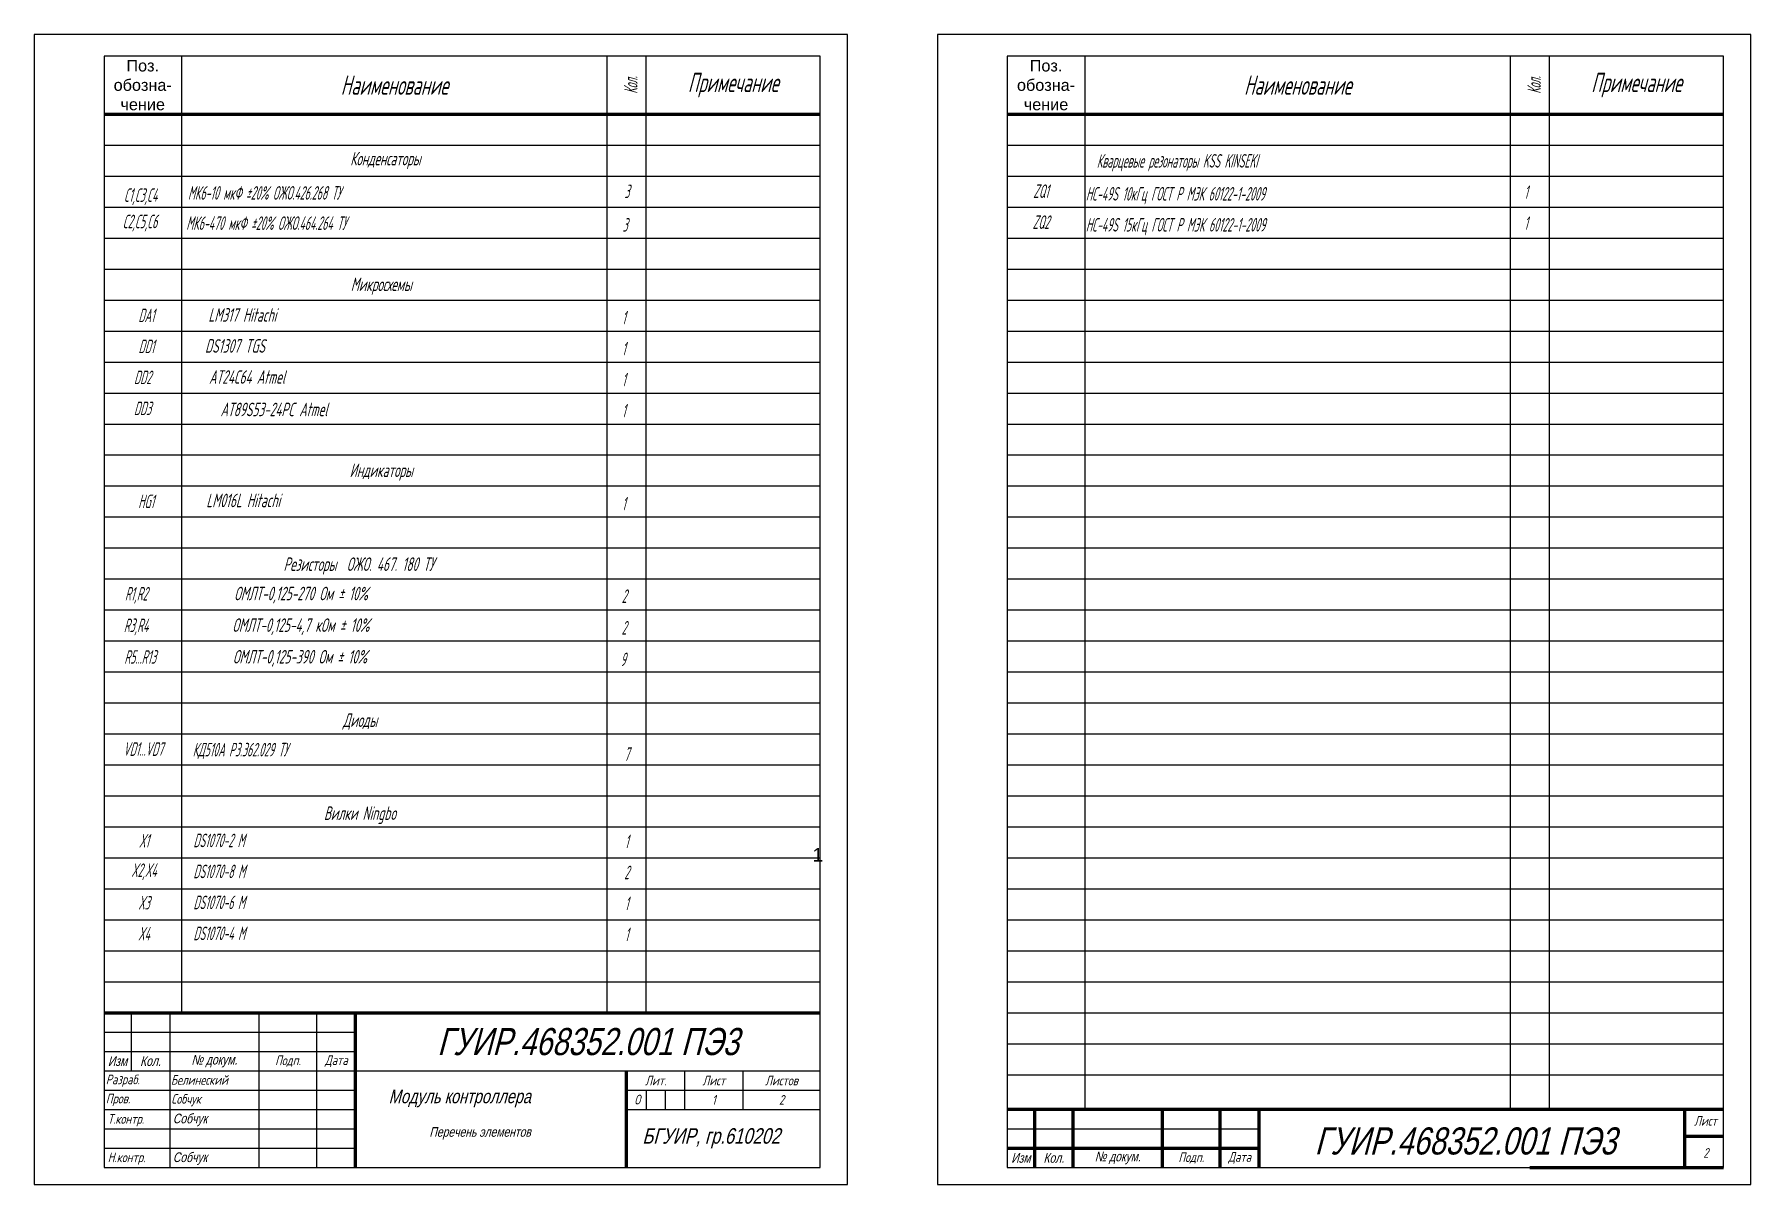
# Model space of a CAD drawing. Header units: millimetres. Extents: x 4478846 to 4492776, y 3796523 to 3799112.
# Drawn here: x 4481106.5 to 4481549.9, y 3797670.5 to 3797967.5 of the extents above; entities that cross this region are included whole.
import ezdxf
from ezdxf.enums import TextEntityAlignment as Align

# ---------------------------------------------------------------- set-up
doc = ezdxf.new("R2010")
doc.units = ezdxf.units.MM
doc.layers.get('0').update_dxf_attribs({"lineweight": 25})
doc.layers.add('Title', color=7, linetype='Continuous')
doc.layers.add('Текст', color=4, linetype='Continuous')
doc.styles.add('35', font='gostw.shx', dxfattribs={"width": 0.65, "oblique": 15, "height": 3.5})
doc.styles.add('5', font='gostw.shx', dxfattribs={"width": 0.75, "oblique": 15, "height": 5})
doc.styles.add('ESKD', font='standarteskd.shx', dxfattribs={"width": 0.8, "oblique": 15})
doc.styles.get("Standard").update_dxf_attribs({"font": 'arial.ttf'})
doc.styles.add('стиль1', font='romans.shx', dxfattribs={"width": 0.75, "oblique": 15, "height": 3.5})

msp = doc.modelspace()

# ---------------------------------------------------------------- linework, layer by layer
for p, q in [((4481106.53799, 3797967.51058), (4481106.53799, 3797670.51058)), ((4481316.53799, 3797670.51058), (4481316.53799, 3797967.51058)), ((4481339.86201, 3797967.51058), (4481339.86201, 3797670.51058)), ((4481549.86201, 3797670.51058), (4481549.86201, 3797967.51058)), ((4481144.53588, 3797961.90259), (4481144.53588, 3797714.90259)), ((4481254.53588, 3797714.90259), (4481254.53588, 3797961.90259)), ((4481264.53588, 3797714.90259), (4481264.53588, 3797961.90259)), ((4481377.85989, 3797961.90259), (4481377.85989, 3797689.90259)), ((4481487.85989, 3797689.90259), (4481487.85989, 3797961.90259)), ((4481497.85989, 3797689.90259), (4481497.85989, 3797961.90259)), ((4481124.53588, 3797938.90259), (4481309.53588, 3797938.90259)), ((4481357.85989, 3797938.90259), (4481542.85989, 3797938.90259)), ((4481124.53588, 3797930.90259), (4481309.53588, 3797930.90259)), ((4481357.85989, 3797930.90259), (4481542.85989, 3797930.90259)), ((4481124.53588, 3797922.90259), (4481309.53588, 3797922.90259)), ((4481357.85989, 3797922.90259), (4481542.85989, 3797922.90259)), ((4481124.53588, 3797914.90259), (4481309.53588, 3797914.90259)), ((4481357.85989, 3797914.90259), (4481542.85989, 3797914.90259)), ((4481124.53588, 3797906.90259), (4481309.53588, 3797906.90259)), ((4481357.85989, 3797906.90259), (4481542.85989, 3797906.90259)), ((4481124.53588, 3797898.90259), (4481309.53588, 3797898.90259)), ((4481357.85989, 3797898.90259), (4481542.85989, 3797898.90259)), ((4481124.53588, 3797890.90259), (4481309.53588, 3797890.90259)), ((4481357.85989, 3797890.90259), (4481542.85989, 3797890.90259)), ((4481124.53588, 3797882.90259), (4481309.53588, 3797882.90259)), ((4481357.85989, 3797882.90259), (4481542.85989, 3797882.90259)), ((4481124.53588, 3797874.90259), (4481309.53588, 3797874.90259)), ((4481357.85989, 3797874.90259), (4481542.85989, 3797874.90259)), ((4481124.53588, 3797866.90259), (4481309.53588, 3797866.90259)), ((4481357.85989, 3797866.90259), (4481542.85989, 3797866.90259)), ((4481124.53588, 3797858.90259), (4481309.53588, 3797858.90259)), ((4481357.85989, 3797858.90259), (4481542.85989, 3797858.90259)), ((4481124.53588, 3797850.90259), (4481309.53588, 3797850.90259)), ((4481357.85989, 3797850.90259), (4481542.85989, 3797850.90259)), ((4481124.53588, 3797842.90259), (4481309.53588, 3797842.90259)), ((4481357.85989, 3797842.90259), (4481542.85989, 3797842.90259)), ((4481124.53588, 3797834.90259), (4481309.53588, 3797834.90259)), ((4481357.85989, 3797834.90259), (4481542.85989, 3797834.90259)), ((4481124.53588, 3797826.90259), (4481309.53588, 3797826.90259)), ((4481357.85989, 3797826.90259), (4481542.85989, 3797826.90259)), ((4481124.53588, 3797818.90259), (4481309.53588, 3797818.90259)), ((4481357.85989, 3797818.90259), (4481542.85989, 3797818.90259)), ((4481124.53588, 3797810.90259), (4481309.53588, 3797810.90259)), ((4481124.53588, 3797810.90259), (4481309.53588, 3797810.90259)), ((4481357.85989, 3797810.90259), (4481542.85989, 3797810.90259)), ((4481357.85989, 3797810.90259), (4481542.85989, 3797810.90259)), ((4481124.53588, 3797802.90259), (4481309.53588, 3797802.90259)), ((4481357.85989, 3797802.90259), (4481542.85989, 3797802.90259)), ((4481124.53588, 3797794.90259), (4481309.53588, 3797794.90259)), ((4481357.85989, 3797794.90259), (4481542.85989, 3797794.90259)), ((4481124.53588, 3797786.90259), (4481309.53588, 3797786.90259)), ((4481357.85989, 3797786.90259), (4481542.85989, 3797786.90259)), ((4481124.53588, 3797778.90259), (4481309.53588, 3797778.90259)), ((4481357.85989, 3797778.90259), (4481542.85989, 3797778.90259)), ((4481124.53588, 3797770.90259), (4481309.53588, 3797770.90259)), ((4481357.85989, 3797770.90259), (4481542.85989, 3797770.90259)), ((4481124.53588, 3797762.90259), (4481309.53588, 3797762.90259)), ((4481357.85989, 3797762.90259), (4481542.85989, 3797762.90259)), ((4481124.53588, 3797754.90259), (4481309.53588, 3797754.90259)), ((4481357.85989, 3797754.90259), (4481542.85989, 3797754.90259)), ((4481124.53588, 3797746.90259), (4481309.53588, 3797746.90259)), ((4481357.85989, 3797746.90259), (4481542.85989, 3797746.90259)), ((4481124.53588, 3797738.90259), (4481309.53588, 3797738.90259)), ((4481357.85989, 3797738.90259), (4481542.85989, 3797738.90259)), ((4481124.53588, 3797730.90259), (4481309.53588, 3797730.90259)), ((4481357.85989, 3797730.90259), (4481542.85989, 3797730.90259)), ((4481124.53588, 3797722.90259), (4481309.53588, 3797722.90259)), ((4481357.85989, 3797722.90259), (4481542.85989, 3797722.90259)), ((4481357.85989, 3797714.90259), (4481542.85989, 3797714.90259)), ((4481357.85989, 3797706.90259), (4481542.85989, 3797706.90259)), ((4481357.85989, 3797698.90259), (4481542.85989, 3797698.90259)), ((4481124.53588, 3797674.90259), (4481124.53588, 3797674.90259)), ((4481357.85989, 3797674.90259), (4481357.85989, 3797674.90259))]:
    msp.add_line(p, q)
at = {"lineweight": 60}
for p, q in [((4481124.53588, 3797946.90259), (4481309.53588, 3797946.90259)), ((4481357.85989, 3797946.90259), (4481542.85989, 3797946.90259)), ((4481124.53588, 3797714.90259), (4481309.53588, 3797714.90259)), ((4481189.53588, 3797674.90259), (4481189.53588, 3797714.90259)), ((4481259.53588, 3797674.90259), (4481259.53588, 3797699.90259))]:
    msp.add_line(p, q, dxfattribs=at)
at = {"color": 7, "linetype": 'Continuous', "lineweight": 60}
for p, q in [((4481542.85989, 3797689.90259), (4481357.85989, 3797689.90259)), ((4481364.85989, 3797689.90259), (4481364.85989, 3797674.90259)), ((4481374.85989, 3797674.90259), (4481374.85989, 3797689.90259)), ((4481397.85989, 3797689.90259), (4481397.85989, 3797674.90259)), ((4481412.85989, 3797674.90259), (4481412.85989, 3797689.90259)), ((4481422.85989, 3797689.90259), (4481422.85989, 3797674.90259)), ((4481532.85989, 3797674.90259), (4481532.85989, 3797689.90259)), ((4481542.85989, 3797682.90259), (4481532.85989, 3797682.90259)), ((4481357.85989, 3797679.90259), (4481422.85989, 3797679.90259)), ((4481492.85989, 3797674.90259), (4481542.85989, 3797674.90259))]:
    msp.add_line(p, q, dxfattribs=at)
at = {"color": 7, "linetype": 'Continuous', "lineweight": -3}
msp.add_line((4481357.85989, 3797684.90259), (4481422.85989, 3797684.90259), dxfattribs=at)
at = {"color": 7, "linetype": 'Continuous'}
for p, q in [((4481357.85989, 3797679.90259), (4481422.85989, 3797679.90259)), ((4481357.85989, 3797674.90259), (4481542.85989, 3797674.90259))]:
    msp.add_line(p, q, dxfattribs=at)
for points in [[(4481124.53588, 3797674.90259), (4481309.53588, 3797674.90259), (4481309.53588, 3797961.90259), (4481124.53588, 3797961.90259)], [(4481357.85989, 3797674.90259), (4481542.85989, 3797674.90259), (4481542.85989, 3797961.90259), (4481357.85989, 3797961.90259)]]:
    msp.add_lwpolyline(points, close=True)
at = {"layer": 'Title'}
for p, q in [((4481124.53588, 3797709.90259), (4481189.53588, 3797709.90259)), ((4481124.53588, 3797684.90259), (4481189.53588, 3797684.90259)), ((4481124.53588, 3797679.90259), (4481189.53588, 3797679.90259))]:
    msp.add_line(p, q, dxfattribs=at)
at = {"layer": 'Текст', "color": 7, "true_color": 0xffffff}
for p, q in [((4481316.53799, 3797967.51058), (4481106.53799, 3797967.51058)), ((4481549.86201, 3797967.51058), (4481339.86201, 3797967.51058)), ((4481106.53799, 3797670.51058), (4481316.53799, 3797670.51058)), ((4481339.86201, 3797670.51058), (4481549.86201, 3797670.51058))]:
    msp.add_line(p, q, dxfattribs=at)
at = {"layer": 'Текст', "color": 7}
for p, q in [((4481131.53588, 3797714.90259), (4481131.53588, 3797699.90259)), ((4481141.53588, 3797714.90259), (4481141.53588, 3797674.90259)), ((4481164.53588, 3797714.90259), (4481164.53588, 3797674.90259)), ((4481179.53588, 3797674.90259), (4481179.53588, 3797714.90259)), ((4481124.53588, 3797704.90259), (4481189.53588, 3797704.90259)), ((4481124.53588, 3797699.90259), (4481309.53588, 3797699.90259)), ((4481274.53588, 3797689.90259), (4481274.53588, 3797699.90259)), ((4481289.53588, 3797699.90259), (4481289.53588, 3797689.90259)), ((4481124.53588, 3797694.90259), (4481189.53588, 3797694.90259)), ((4481259.53588, 3797694.90259), (4481309.53588, 3797694.90259)), ((4481264.53588, 3797694.90259), (4481264.53588, 3797689.90259)), ((4481269.53588, 3797689.90259), (4481269.53588, 3797694.90259)), ((4481124.53588, 3797689.90259), (4481189.53588, 3797689.90259)), ((4481259.53588, 3797689.90259), (4481309.53588, 3797689.90259))]:
    msp.add_line(p, q, dxfattribs=at)

# ---------------------------------------------------------------- texts
at = {"style": '35', "oblique": 15, "width": 0.75}
for s, p in [('Конденсаторы', (4481197.2148, 3797933.67485)), ('Микросхемы', (4481196.14287, 3797901.21103)), ('LM317 Hitachi', (4481160.24964, 3797893.30784)), ('DS1307 TGS', (4481158.35054, 3797885.30784)), ('АТ24С64 Atmel', (4481161.4817, 3797877.28424)), ('АТ89S53-24PC Atmel', (4481168.44281, 3797868.91135)), ('Индикаторы', (4481196.14287, 3797853.21103)), ('LM016L Hitachi', (4481160.48262, 3797845.42458)), ('Резисторы  ОЖО. 467. 180 ТУ ', (4481191.01523, 3797828.96468)), ('ОМЛТ-0,125-270 Ом %%P 10%%%', (4481175.42571, 3797821.38455)), ('ОМЛТ-0,125-4,7 кОм %%P 10%%%', (4481175.38903, 3797813.22804)), ('ОМЛТ-0,125-390 Ом %%P 10%%%', (4481175.15061, 3797805.06351)), ('Диоды', (4481190.66223, 3797788.67271)), ('Вилки Ningbo', (4481190.66223, 3797764.67271))]:
    msp.add_text(s, height=3.5, dxfattribs=at).set_placement(p, align=Align.CENTER)
for s, insert, char_height, width, attachment_point, style in [('Наименование', (4481199.53588, 3797954.40259), 5, 110, 5, '5'), ('Примечание', (4481287.03588, 3797954.40259), 5, 45, 5, '5'), ('Наименование', (4481432.85989, 3797954.40259), 5, 110, 5, '5'), ('Примечание', (4481520.35989, 3797954.40259), 5, 45, 5, '5'), ('Кварцевые резонаторы KSS KINSEKI', (4481380.96485, 3797936.59587), 3.5, 111.3341484, 1, '35'), ('C1,С3,С4', (4481133.96636, 3797925.59128), 3.5, 20, 5, '35'), ('3', (4481259.58565, 3797926.97368), 3.5, 10, 5, '35'), ('ZQ1', (4481366.517, 3797927.01788), 3.5, 20, 5, '35'), (' НС-49S 10кГц ГОСТ Р МЭК 60122-1-2009', (4481376.95102, 3797928.09053), 3.5, 110.9088702, 1, '35'), ('1', (4481491.80565, 3797926.79566), 3.5, 10, 5, '35'), ('C2,С5,С6', (4481133.80364, 3797918.79328), 3.5, 20, 5, '35'), ('3', (4481259.10705, 3797918.32418), 3.5, 10, 5, '35'), ('ZQ2', (4481366.517, 3797919.01788), 3.5, 20, 5, '35'), (' НС-49S 15кГц ГОСТ Р МЭК 60122-1-2009', (4481376.95102, 3797920.09053), 3.5, 110.9088702, 1, '35'), ('1', (4481491.80565, 3797918.79566), 3.5, 10, 5, '35'), ('DA1', (4481135.47677, 3797894.94579), 3.5, 20, 5, '35'), ('1', (4481258.76241, 3797894.32724), 3.5, 10, 5, '35'), ('DD1', (4481135.47677, 3797886.94579), 3.5, 20, 5, '35'), ('1', (4481258.76241, 3797886.32724), 3.5, 10, 5, '35'), ('DD2', (4481134.47677, 3797878.94579), 3.5, 20, 5, '35'), ('1', (4481258.76241, 3797878.32724), 3.5, 10, 5, '35'), ('DD3', (4481134.47677, 3797870.94579), 3.5, 20, 5, '35'), ('1', (4481258.76241, 3797870.32724), 3.5, 10, 5, '35'), ('НG1', (4481135.40936, 3797846.93837), 3.5, 20, 5, '35'), ('1', (4481258.76241, 3797846.32724), 3.5, 10, 5, '35'), ('R1,R2', (4481132.84376, 3797822.67404), 3.5, 20, 5, '35'), ('2', (4481258.87072, 3797822.44959), 3.5, 10, 5, '35'), ('R3,R4', (4481132.80707, 3797814.51753), 3.5, 20, 5, '35'), ('2', (4481258.83403, 3797814.29308), 3.5, 10, 5, '35'), ('R5...R13', (4481133.85827, 3797806.75982), 3.5, 20, 5, '35'), ('9', (4481258.59562, 3797806.12855), 3.5, 10, 5, '35'), ('VD1...VD7', (4481134.6305, 3797782.97854), 3.5, 20, 5, '35'), ('КД510А Р3.362.029 ТУ', (4481147.43778, 3797784.57523), 3.5, 74.5336221, 1, '35'), ('7', (4481259.51724, 3797781.66458), 3.5, 10, 5, '35'), ('X1', (4481134.84338, 3797759.29719), 3.5, 20, 5, '35'), ('DS1070-2 M ', (4481147.61705, 3797761.13553), 3.5, 74.5336221, 1, '35'), ('1', (4481259.51724, 3797759.13002), 3.5, 10, 5, '35'), ('X2,X4', (4481134.84338, 3797751.29719), 3.5, 20, 5, '35'), ('DS1070-8 M', (4481147.61705, 3797753.13553), 3.5, 74.5336221, 1, '35'), ('2', (4481259.51724, 3797751.13002), 3.5, 10, 5, '35'), ('X3', (4481134.84338, 3797743.29719), 3.5, 20, 5, '35'), ('DS1070-6 M', (4481147.61705, 3797745.13553), 3.5, 74.5336221, 1, '35'), ('1', (4481259.51724, 3797743.13002), 3.5, 10, 5, '35'), ('X4', (4481134.84338, 3797735.29719), 3.5, 20, 5, '35'), ('DS1070-4 M', (4481147.61705, 3797737.13553), 3.5, 74.5336221, 1, '35'), ('1', (4481259.51724, 3797735.13002), 3.5, 10, 5, '35'), ('\\pxt1;  {\\H0.7x;Модуль контроллера}', (4481195.08983, 3797695.0333), 5, 105.9279495, 1, 'ESKD'), ('БГУИР, гр.610202 ', (4481263.58498, 3797685.0894), 4, 105.9279495, 1, 'ESKD')]:
    msp.add_mtext(s, dxfattribs=dict(insert=insert, char_height=char_height, width=width, attachment_point=attachment_point, style=style))
at = {"char_height": 3.5, "width": 10, "attachment_point": 5, "rotation": 90, "style": '35'}
for insert in [(4481260.60284, 3797954.40259), (4481493.92686, 3797954.40259)]:
    msp.add_mtext('Кол.', dxfattribs=dict(at, insert=insert))
at = {"char_height": 3.5, "attachment_point": 1, "style": '35'}
for s, width, insert in [('МК6-10 мкФ %%P20% ОЖО.426.268 ТУ', 74.0476611, (4481146.20744, 3797928.32088)), ('МК6-470 мкФ %%P20% ОЖО.464.264 ТУ', 77.1767396, (4481145.76708, 3797920.5112))]:
    msp.add_mtext_dynamic_manual_height_columns(s, width=width, gutter_width=50, heights=[0], dxfattribs=dict(at, insert=insert))
at = {"color": 0, "insert": (4481208.57111, 3797685.37836), "char_height": 2.5, "attachment_point": 1, "style": 'ESKD'}
msp.add_mtext_dynamic_manual_height_columns('Перечень элементов', width=52.599812, gutter_width=21.35697, heights=[0], dxfattribs=at)
at = {"layer": 'Title', "attachment_point": 5}
for s, insert, char_height, width in [('Поз.\\Pобозна-\\Pчение', (4481134.53588, 3797954.40259), 3, 20), ('Поз.\\Pобозна-\\Pчение', (4481367.85989, 3797954.40259), 3, 20), ('1', (4481308.93535, 3797755.68978), 3.5, 10)]:
    msp.add_mtext(s, dxfattribs=dict(at, insert=insert, char_height=char_height, width=width))
at = {"layer": 'Title', "char_height": 7, "width": 120, "attachment_point": 5, "style": 'ESKD'}
for insert in [(4481249.53588, 3797707.40259), (4481476.14734, 3797681.74731)]:
    msp.add_mtext('ГУИР.468352.001 ПЭ3', dxfattribs=dict(at, insert=insert))
at = {"layer": 'Текст', "color": 7, "style": 'стиль1', "oblique": 15, "width": 0.75}
for s, p in [('Белинеский', (4481141.80113, 3797696.29783)), ('Собчук', (4481141.9277, 3797691.4072)), ('Т.контр.', (4481125.49807, 3797686.23675)), ('Н.контр.', (4481125.49807, 3797676.31452))]:
    msp.add_text(s, height=2.5, dxfattribs=at).set_placement(p)
at = {"layer": 'Текст', "color": 7, "char_height": 2.5}
for s, insert, width, attachment_point, style in [('Изм', (4481128.03588, 3797702.40259), 7, 5, 'ESKD'), ('Кол.', (4481136.53588, 3797702.40259), 10, 5, 'ESKD'), ('{\\fArial|b0|i0|c204|p34;№} докум.', (4481153.03588, 3797702.40259), 23, 5, 'ESKD'), ('Подп.', (4481172.03588, 3797702.40259), 15, 5, 'стиль1'), ('Дата', (4481184.53588, 3797702.40259), 10, 5, 'стиль1'), (' Разраб.', (4481123.76279, 3797697.34291), 17, 4, 'стиль1'), ('Лит.', (4481267.03588, 3797697.40259), 15, 5, 'стиль1'), ('Лист', (4481282.03588, 3797697.40259), 15, 5, 'стиль1'), ('Листов', (4481299.53588, 3797697.40259), 20, 5, 'стиль1'), (' Пров.', (4481123.76279, 3797692.40259), 17, 4, 'стиль1'), ('О', (4481262.28446, 3797692.48867), 20, 5, 'стиль1'), ('1', (4481282.05136, 3797692.40259), 20, 5, 'стиль1'), ('2', (4481299.53588, 3797692.40259), 20, 5, 'стиль1'), ('Лист', (4481538.19387, 3797686.98567), 15, 5, 'стиль1'), ('Изм', (4481361.35989, 3797677.40259), 7, 5, 'ESKD'), ('Кол.', (4481369.85989, 3797677.40259), 10, 5, 'ESKD'), ('{\\fArial|b0|i0|c204|p34;№} докум.', (4481386.35989, 3797677.40259), 23, 5, 'ESKD'), ('Подп.', (4481405.35989, 3797677.40259), 15, 5, 'стиль1'), ('Дата', (4481417.85989, 3797677.40259), 10, 5, 'стиль1'), ('2', (4481538.2656, 3797678.69616), 20, 5, 'стиль1')]:
    msp.add_mtext(s, dxfattribs=dict(at, insert=insert, width=width, attachment_point=attachment_point, style=style))
at = {"layer": 'Текст', "color": 7, "char_height": 2.5, "attachment_point": 1, "style": 'ESKD'}
for insert in [(4481142.32237, 3797688.84707), (4481142.32237, 3797678.84707)]:
    msp.add_mtext_dynamic_manual_height_columns('Собчук', width=29.917041, gutter_width=20, heights=[0], dxfattribs=dict(at, insert=insert))

doc.saveas('drawing.dxf')
